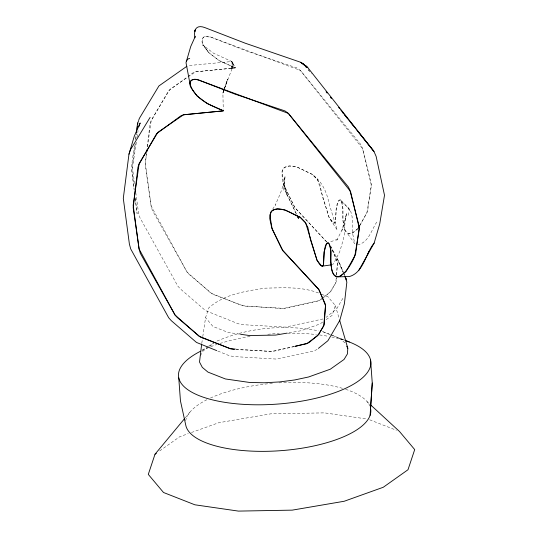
<?xml version="1.0" encoding="UTF-8"?>
<svg xmlns="http://www.w3.org/2000/svg" width="538" height="538" viewBox="0 0 538 538"><rect width="100%" height="100%" fill="white"/><g stroke="black" fill="none" stroke-linecap="round" stroke-linejoin="round"><path stroke-width="0.4" stroke-dasharray="2.69 2.02" d="M227.702 79.052L224.501 88.393L232.019 68.783L232.214 62.516L231.791 61.487L213.532 53.255L202.577 44.849L209.127 53.033L219.168 60.599L235.321 67.875L219.168 60.599L208.677 52.569L202.806 44.082L202.093 39.153L203.593 37.075L205.032 36.55L210.688 37.082L300.352 70.411L360.42 144.023L362.551 148.515L371.361 183.956L367.723 210.338L366.916 212.685L360.137 225.133M231.999 68.81L232.16 62.603M232.019 68.75L232.214 62.549L231.777 61.514L235.294 67.896L195.543 71.823L192.698 73.013L188.011 76.463M231.999 68.709L232.214 62.516L231.75 61.54L188.771 65.535L187.554 66.006M231.965 68.669L232.201 62.482L231.791 61.487L235.321 67.875M336.593 275.994L336.176 281.845L330.931 291.26L323.405 297.649M336.654 275.16L337.42 261.959L331.664 248.489M285.019 176.592L283.795 190.439L285.019 176.592L284.232 182.308L280.453 193.209L275.261 205.213L275.503 204.803L272.584 209.322M336.196 278.065L335.773 282.941L329.659 292.733L323.251 297.447M336.479 274.817L337.541 262.618L331.126 246.908M146.666 152.462L145.233 164.749L151.131 206.061L152.362 210.385L187.076 272.06L189.443 274.689L212.423 294.111L243.875 306.055L285.174 308.442L318.758 300.749L321.529 299.249M147.331 146.726L149.907 124.614L151.178 120.566L168.616 90.761L187.345 76.961M135.26 143.646L132.321 166.941L134.675 184.393M135.791 139.49L136.632 132.832M134.392 145.798L131.366 167.163L134.13 189.578M135.327 139.228L136.027 134.298M146.37 154.184L145.199 162.382L151.131 206.061L187.076 272.06L210.997 293.223L242.335 305.739L282.995 308.583L318.758 300.749L322.605 297.918M147.425 146.807L151.178 120.566L169.847 89.436L187.426 77.385M201.804 343.21L202.651 337.44M202.772 336.62L205.563 317.662L208.825 307.844C224.339 294.145 245.51 291.119 265.241 288.16C283.862 287.763 303.614 286.303 321.065 294.057M136.336 142.187L131.944 171.118L134.164 189.463M137.089 137.23L138.091 130.613M343.99 225.476L346.472 213.815L341.906 230.358L342.914 228.24L336.801 240.251L338.113 239.033L329.781 242.08M346.472 213.815L345.107 220.244L344.259 235.234L343.13 240.23L339.7 251.764L333.425 263.869L332.309 264.73M348.147 215.341L349.33 210.264L347.387 207.197L340.13 199.88C336.68 200.876 337.037 206.189 336.183 208.993L335.403 222.281C332.988 225.301 330.413 219.053 329.074 217.372L322.544 196.935L319.902 184.467L317.178 179.268L312.275 174.346L297.01 166.968L289.31 165.96L286.155 166.531L283.734 167.977L281.865 171.999L284.145 185.966L294.918 207.702L326.835 242.039M321.832 294.36L327.945 296.761L335.356 305.577L332.087 315.396L325.389 320.137M224.238 89.187L222.887 93.094L224.232 89.214L222.893 93.067L223.257 109.221M222.866 93.121L224.211 89.241M224.481 88.467L227.715 79.153M224.501 88.44L227.729 79.126M360.07 225.012L366.916 212.685L371.408 185.684L362.551 148.515L300.352 70.411L299.034 69.422L296.989 67.956L246.747 51.07L210.688 37.082C204.339 34.284 199.497 38.897 203.182 44.936L209.127 53.033M376.748 222.059C371.476 229.887 368.51 242.732 357.824 244.743M342.841 298.368L336.781 308.691L326.075 317.366M200.284 355.705L203.243 350.823L209.148 346.64M185.186 417.898L190.479 411.523M357.918 228.583C355.053 230.52 352.249 234.945 348.247 233.647C343.916 231.279 344.118 225.456 343.062 221.205C341.294 214.77 345.188 205.112 340.13 199.88M358.052 228.637L351.549 233.539C339.465 235.462 344.421 211.824 342.491 206L341.294 200.943L340.426 199.988L339.451 199.988L338.429 200.997L336.183 208.993L335.551 221.898L334.676 223.088L333.661 223.068L329.074 217.372L317.736 180.082L312.275 174.346C303.782 171.192 291.569 160.97 282.941 168.939C280.352 177.802 284.246 186.901 287.05 195.287L284.34 184.568M209.8 346.176L213.734 343.392M322.713 322.04L320.036 323.937L301.018 330.749L287.938 332.982M159.678 450.925L179.739 436.708L188.327 433.628M188.105 76.921L195.543 71.823L235.274 67.909M201.999 350.198L207.722 346.714M208.435 346.284L215.583 341.933M317.124 349.384L313.97 350.991L276.31 359.061L233.512 356.546L229.141 355.645L217.48 350.931M217.016 341.065C248.832 327.474 284.75 324.253 318.63 330.836M191.447 432.512L218.764 422.72L270.789 413.836L324.575 412.875L366.472 418.934M294.447 346.519L273.149 351.401L235.967 349.559M294.542 346.378L270.964 351.543L236.115 349.108M322.948 318.98L285.422 327.117L242.658 324.67L238.287 323.775L205.597 310.655L180.391 288.953L177.789 286.028L139.813 217.453L138.488 212.651L135.798 192.705M239.679 334.132L228.26 332.477L212.974 326.479L205.563 317.662M332.497 335.477L343.943 339.935L331.018 334.871M330.258 334.575L321.865 331.307L331.738 335.181M369.646 419.775L396.432 430.286M339.33 338.16L344.999 342.888M367.064 401.637L368.9 403.325M340.991 200.486L348.348 207.809L350.756 211.407L352.094 216.612L352.814 234.454L354.791 243.674L346.997 232.92M313.54 175.368C322.961 182.913 326.922 192.886 329.377 204.575L337.259 230.116L329.498 218.179M326.801 242.107L294.918 207.702L283.761 184.823M308.294 69.698L309.343 70.996M308.308 69.725L311.462 73.645M348.348 207.809L350.312 210.795M330.635 246.202L339.653 263.257L343.379 272.322M232.214 62.549L231.75 61.54M296.499 214.185L285.476 191.306L296.317 213.868M343.197 272.342L337.279 258.771L343.298 272.618M343.526 273.096L344.515 275.355M343.688 273.082L344.623 275.348M335.356 305.577L339.108 318.456M135.152 197.876L137.096 213.647L135.172 197.802M185.691 420.824A92.872 33.887 -4.2 0 1 207.634 399.364M210.445 398.026A92.872 33.887 -4.2 0 1 272.416 383.359M279.067 382.868A92.872 33.887 -4.2 0 1 342.43 388.328M345.618 389.304A92.872 33.887 -4.2 0 1 369.814 406.022M202.073 350.473A96.443 35.192 -4.2 0 1 207.782 347.904M210.822 346.68A96.443 35.192 -4.2 0 1 216.908 344.468M219.941 343.479A96.443 35.192 -4.2 0 1 251.454 336.25M267.783 334.259A96.443 35.192 -4.2 0 1 279.37 333.473M287.608 333.23A96.443 35.192 -4.2 0 1 316.384 334.569M319.559 334.952A96.443 35.192 -4.2 0 1 328.469 336.337M331.677 336.963A96.443 35.192 -4.2 0 1 344.239 340.211"/><path stroke-width="0.81" d="M339.579 320.063L347.797 348.234L347.44 353.87L344.064 359.445L330.292 369.209L308.57 376.99L294.676 379.956L279.612 381.933L264.293 382.78L249.672 382.471L225.442 378.967L207.977 372.114L202.308 367.38L199.511 362.04L201.683 344.038M370.581 360.077L372.262 383.036L370.104 415.316M372.262 383.036L370.541 408.295A92.872 33.887 -4.2 0 1 285.611 450.272A92.872 33.887 -4.2 0 1 185.832 425.484L180.452 400.891L178.764 377.932M295.355 346.203L306.734 343.708L317.635 335.692L323.741 325.907L325.517 305.584L319.095 289.868L282.894 250.661L281.556 248.543L271.73 227.782L269.733 218.495L270.917 211.898C279.545 203.929 291.757 214.151 300.244 217.305L305.712 223.041L317.05 260.331L321.637 266.034L322.652 266.054L323.526 264.857L324.158 251.952L326.398 243.956L327.42 242.947L328.402 242.947L329.263 243.902L330.466 248.959C332.397 254.783 327.44 278.428 339.518 276.505L346.028 271.596L354.885 255.644L359.384 228.643L350.527 191.474L288.328 113.37L287.01 112.388L284.965 110.922L234.723 94.029L198.663 80.041C195.576 79.059 189.766 78.736 189.934 83.39C193.72 98.494 210.109 105.354 223.203 110.673L207.143 103.558L197.096 95.993L191.151 87.896C187.419 81.736 192.348 77.385 198.663 80.041L288.328 113.37L348.395 186.982L349.835 189.975L359.337 226.915L355.699 253.297L354.885 255.644C350.312 268.132 333.439 291.34 331.038 264.165C329.263 257.729 333.156 248.072 328.106 242.84C324.643 243.822 325.039 249.181 324.158 251.952L323.378 265.241C320.957 268.26 318.388 262.013 317.05 260.331L310.52 239.894L307.87 227.426L305.154 222.234L300.244 217.305L284.979 209.928L277.285 208.919L274.131 209.49L271.71 210.936L269.841 214.958L272.114 228.926L282.894 250.661L318.61 289.162L325.127 303.647L325.517 305.584L324.152 324.811L318.906 334.219L309.498 342.208L307.696 343.217L295.268 346.337M146.76 151.642L146.948 150.001M137.156 128.669L137.472 126.174M137.681 124.513L137.889 122.846M194.985 37.774C193.431 30.081 196.061 24.163 205.012 27.653L245.14 43.175L300.883 62.347L307.783 67.6L373.937 151.407L376.116 156.356L384.502 195.233L379.727 223.889L374.152 243.082C365.49 253.29 363.856 272.423 349.35 276.566L337.703 276.848M138.831 126.638L140.183 122.973L134.244 136.322L128.959 154.245L123.296 198.354L129.402 244.138L130.721 248.953L168.67 317.729L171.279 320.661L196.484 342.437L216.7 350.615M195.328 36.281L190.721 46.53L186.014 62.704L189.934 83.565M136.255 132.651L137.654 122.792M146.719 151.723L146.955 150.082M194.951 31.204L195.18 29.973L194.891 31.507M138.105 122.166L138.542 120.808M128.959 154.245L130.425 149.826L150.102 117.378M184.655 418.537L154.998 454.24L148.293 474.388L163.505 492.492L194.884 504.799L238.421 511.1L292.208 510.138L344.233 501.248L383.264 487.267L407.999 469.735L414.704 449.586L399.492 431.483L370.124 404.448M138.757 120.122L139.342 118.427L158.925 85.939L186.908 66.268M368.9 251.454L367.985 254.003L358.678 270.567M186.222 61.144L188.031 58.951L189.699 58.434M358.543 228.065L359.74 225.866M358.456 227.91L359.666 225.738M367.985 254.003L374.152 243.082M318.395 348.368L327.911 340.722L339.781 320.392L344.394 303.768L346.849 282.1L344.932 276.102M154.998 454.24L156.336 453.292M287.124 333.123L275.671 335.08L249.471 335.551L240.493 334.246M322.41 266.128L331.482 264.844M235.288 349.048L230.311 348.698L200.392 337.07L177.419 317.649L175.052 315.026L140.337 253.344L139.1 249.02L133.209 207.708L137.883 167.574L138.71 164.877L156.585 133.72L180.667 115.973L183.512 114.789L223.23 110.875L183.512 114.789L157.816 132.395L139.154 163.525L133.168 205.348L139.1 249.02L175.052 315.026L198.966 336.183L230.311 348.698L234.312 349.478M344.75 340.224L349.33 342.007M303.163 64.022L307.783 67.6L303.358 64.17L306.472 66.564M326.082 91.776L327.131 93.074M338.637 107.365L339.686 108.663M340.729 109.96L347.528 118.407M350.668 122.308L373.937 151.407L357.138 130.492M330.359 97.17L331.408 98.474M342.437 112.2L343.486 113.505M344.535 114.809L353.459 125.919M346.748 346.23L347.797 348.234M297.406 216.121L298.489 218.374L297.494 216.283M345.235 277.05L346.485 279.881L345.167 276.868M135.347 189.383L135.569 191.044M346.479 340.957A96.443 35.192 -4.2 0 1 342.229 389.821A96.443 35.192 -4.2 0 1 209.632 399.135A96.443 35.192 -4.2 0 1 200.6 351.206M303.93 64.621L300.883 62.347L306.27 66.409L303.93 64.621M306.203 67.095L304.636 65.145L306.209 67.109"/></g></svg>
